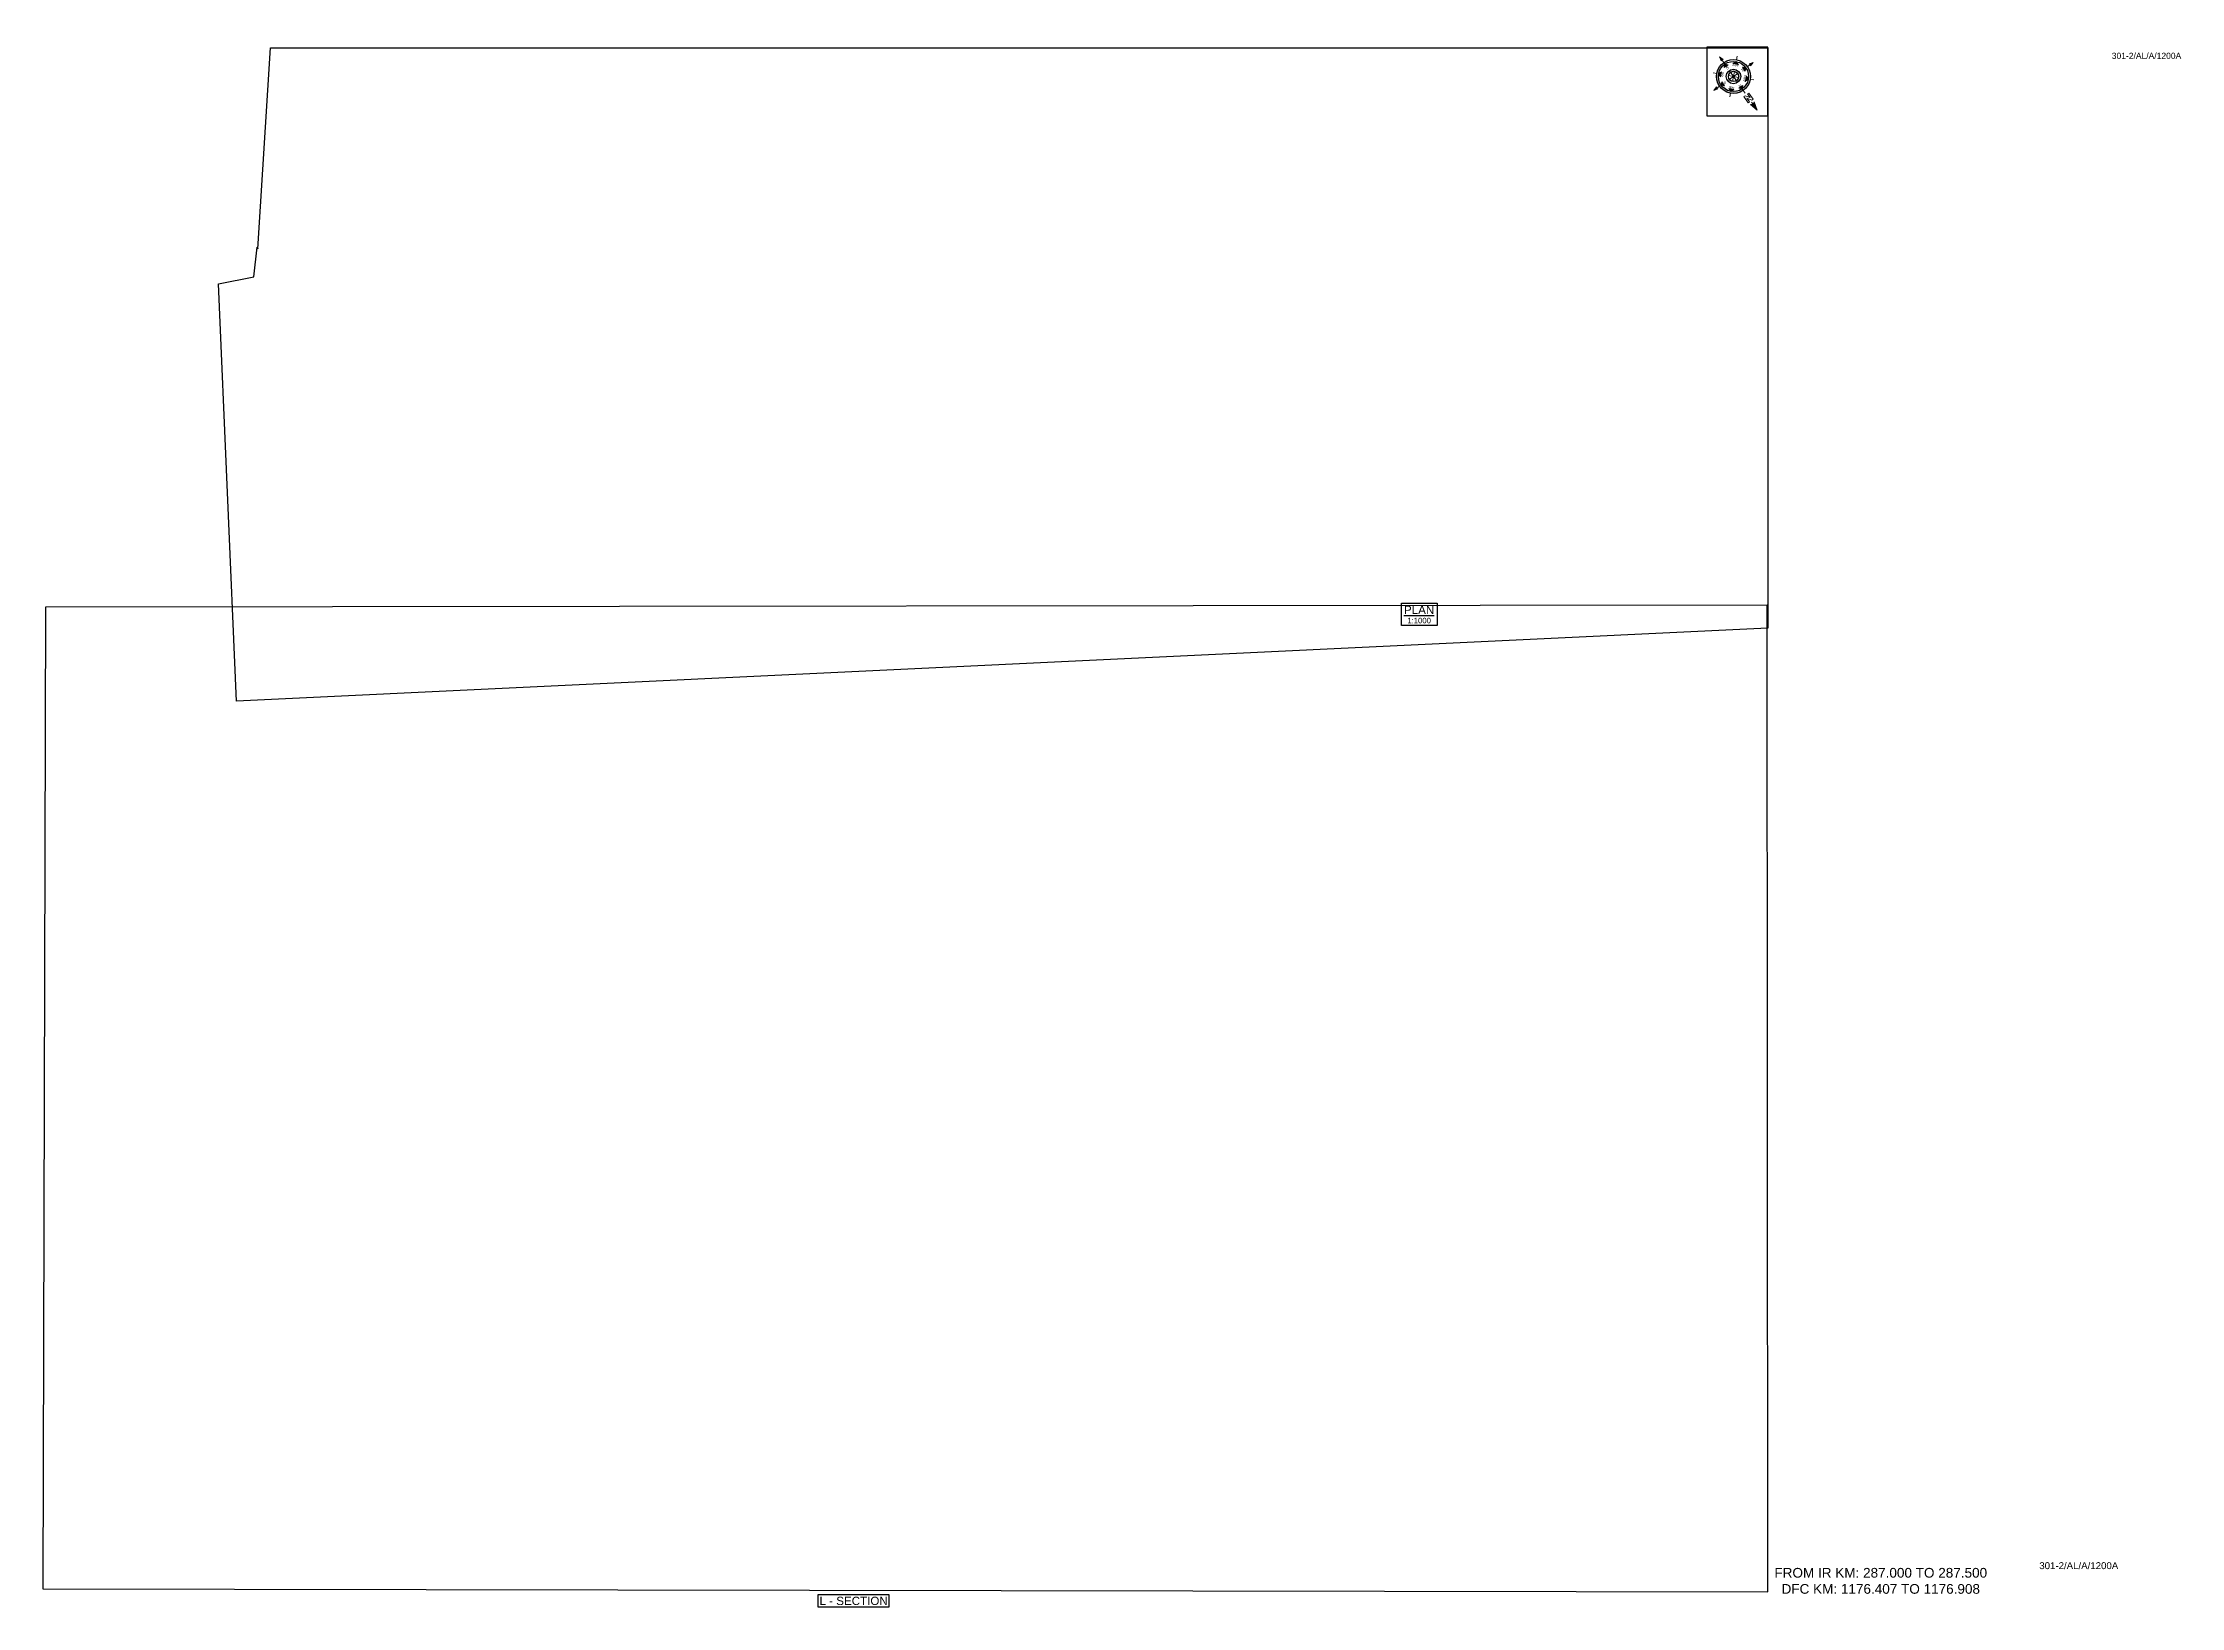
# Paper-space layout '1200A' of a CAD drawing. Header units: metres. Extents: x 52 to 826, y 15 to 581.
import ezdxf
from ezdxf.enums import TextEntityAlignment as Align

# ---------------------------------------------------------------- set-up
doc = ezdxf.new("R2010")
doc.units = ezdxf.units.M
doc.header["$MEASUREMENT"] = 0
doc.layers.get('Defpoints').update_dxf_attribs({"color": 5})
doc.layers.add('title', color=7, linetype='Continuous')
doc.styles.get("Standard").update_dxf_attribs({"font": 'arial.ttf'})
doc.styles.add('Style-Arial', font='arial.ttf')

# ---------------------------------------------------------------- blocks, each defined once
blk = doc.blocks.new('N')
for points in [[(0, 8.41), (-0.49, 6.68), (0, 6.93)], [(0.49, 6.68), (0, 6.93), (0, 8.41)], [(-4.93, 0), (-4.07, 0.25), (-4.19, 0)], [(-4.07, -0.25), (-4.19, 0), (-4.93, 0)], [(-3.08, 0), (-2.59, 0.49), (-2.59, -0.49)], [(-2.18, 2.18), (-1.48, 2.18), (-2.18, 1.48)], [(0, 3.08), (0.49, 2.59), (-0.49, 2.59)], [(2.18, 2.18), (2.18, 1.48), (1.48, 2.18)], [(3.08, 0), (2.59, -0.49), (2.59, 0.49)], [(4.07, 0.25), (4.19, 0), (4.93, 0)], [(4.93, 0), (4.07, -0.25), (4.19, 0)], [(-2.18, -2.18), (-2.18, -1.48), (-1.48, -2.18)], [(0, -3.08), (-0.49, -2.59), (0.49, -2.59)], [(0, -4.93), (-0.25, -4.07), (0, -4.19)], [(0.25, -4.07), (0, -4.19), (0, -4.93)], [(2.18, -2.18), (1.48, -2.18), (2.18, -1.48)]]:
    blk.add_hatch(color=7).paths.add_polyline_path(points, flags=0)
h = blk.add_hatch(color=7)
h.paths.add_polyline_path([(0, -3.08), (0, -3.46, 1), (0, 3.46), (0, 3.08, -1)])
h.paths.add_polyline_path([(0, 1.05), (0, 1.48, 1), (0, -1.48), (0, -1.05, -1)])
at = {"color": 7, "linetype": 'ByBlock', "lineweight": 13}
for p, q in [((-0.61, 4.57), (-0.61, 6.12)), ((-0.61, 6.12), (-0.3, 6.12)), ((-0.3, 6.12), (0.32, 5.19)), ((0.32, 4.57), (-0.3, 5.5)), ((-0.3, 5.5), (-0.3, 4.57)), ((0.32, 5.19), (0.32, 6.12)), ((0.32, 6.12), (0.64, 6.12)), ((0.64, 6.12), (0.64, 4.57))]:
    blk.add_line(p, q, dxfattribs=at)
at = {"color": 7, "lineweight": 13}
for p, q in [((0, 6.41), (0, 7.28)), ((-3.46, 0), (-4.19, 0)), ((-2.45, 2.45), (-2.97, 2.97)), ((1.05, 0), (-1.05, 0)), ((-1.05, 0), (1.05, 0)), ((-0.74, 0.74), (0.74, -0.74)), ((0.74, 0.74), (-0.74, -0.74)), ((0.74, -0.74), (-0.74, 0.74)), ((-0.74, -0.74), (0.74, 0.74)), ((0, 3.46), (0, 4.19)), ((0, 3.46), (0, 3.08)), ((0, 1.05), (0, 1.48)), ((0, 1.05), (0, -1.05)), ((0, -1.05), (0, 1.05)), ((2.45, 2.45), (2.97, 2.97)), ((3.46, 0), (4.19, 0)), ((-2.45, -2.45), (-2.97, -2.97)), ((0, -1.05), (0, -1.48)), ((0, -3.46), (0, -3.08)), ((0, -3.46), (0, -4.19)), ((2.45, -2.45), (2.97, -2.97))]:
    blk.add_line(p, q, dxfattribs=at)
at = {"color": 7, "linetype": 'ByBlock', "lineweight": 13}
for points in [[(-0.3, 4.57), (-0.61, 4.57)], [(0.32, 4.57), (0.64, 4.57)]]:
    blk.add_lwpolyline(points, dxfattribs=at)
at = {"color": 7, "lineweight": 13}
for points in [[(0, 8.41), (-0.49, 6.68), (0, 6.93), (0, 6.93)], [(0.49, 6.68), (0, 6.93), (0, 8.41), (0, 8.41)], [(-4.93, 0), (-4.07, 0.25), (-4.19, 0), (-4.19, 0)], [(-4.07, -0.25), (-4.19, 0), (-4.93, 0), (-4.93, 0)], [(-3.08, 0), (-2.59, 0.49), (-2.59, -0.49), (-2.59, -0.49)], [(-2.18, 2.18), (-1.48, 2.18), (-2.18, 1.48), (-2.18, 1.48)], [(0, 3.08), (0.49, 2.59), (-0.49, 2.59), (-0.49, 2.59)], [(2.18, 2.18), (2.18, 1.48), (1.48, 2.18), (1.48, 2.18)], [(3.08, 0), (2.59, -0.49), (2.59, 0.49), (2.59, 0.49)], [(4.07, 0.25), (4.19, 0), (4.93, 0), (4.93, 0)], [(4.93, 0), (4.07, -0.25), (4.19, 0), (4.19, 0)], [(-2.18, -2.18), (-2.18, -1.48), (-1.48, -2.18), (-1.48, -2.18)], [(0, -3.08), (-0.49, -2.59), (0.49, -2.59), (0.49, -2.59)], [(0, -4.93), (-0.25, -4.07), (0, -4.19), (0, -4.19)], [(0.25, -4.07), (0, -4.19), (0, -4.93), (0, -4.93)], [(2.18, -2.18), (1.48, -2.18), (2.18, -1.48), (2.18, -1.48)]]:
    blk.add_lwpolyline(points, close=True, dxfattribs=at)
at = {"color": 7}
for radius in [3.46, 3.08, 1.48, 1.05]:
    blk.add_circle((0, 0), radius, dxfattribs=at)
for s, rotation, p in [('W', 90, (-2.1, 0)), ('NW', 45, (-1.48, 1.48)), ('NE', 315, (1.48, 1.48)), ('E', 270, (1.97, 0)), ('SW', 135, (-1.48, -1.48)), ('SE', 225, (1.48, -1.48))]:
    blk.add_text(s, height=0.6, rotation=rotation, dxfattribs=at).set_placement(p, align=Align.CENTER)
for s, p in [('N', (0, 2.1)), ('S', (0, -2.47))]:
    blk.add_text(s, height=0.6, dxfattribs=at).set_placement(p, align=Align.CENTER)

psp = doc.layouts.new('1200A')

# ---------------------------------------------------------------- linework, layer by layer
psp.add_lwpolyline([(332.72, 14.98), (332.72, 19.59), (358.25, 19.59), (358.25, 14.98)], close=True)
at = {"layer": 'Defpoints'}
psp.add_lwpolyline([(52.34, 21.59), (676, 20.51), (675.75, 377.26), (53.35, 376.58)], close=True, dxfattribs=at)
at = {"layer": 'title', "color": 7, "linetype": 'Continuous', "lineweight": -3}
psp.add_lwpolyline([(543.57, 378), (556.46, 378), (556.46, 369.85), (543.57, 369.85)], close=True, dxfattribs=at)

# ---------------------------------------------------------------- texts
at = {"style": 'Style-Arial'}
for height, p in [(2.2, (800.4, 574.76)), (2.5, (774.19, 28.76))]:
    psp.add_text('301-2/AL/A/1200A', height=height, dxfattribs=at).set_placement(p)
at = {"insert": (674.74, 29.19), "char_height": 3.5, "attachment_point": 1, "style": 'Style-Arial'}
psp.add_mtext_dynamic_manual_height_columns('\\pxqc;FROM IR KM: 287.000 TO 287.500\\P{\\C1;DFC KM: 1176.407 TO 1176.908}', width=84.2726, gutter_width=17.5, heights=[0], dxfattribs=at)
at = {"layer": 'title', "color": 7, "linetype": 'Continuous', "lineweight": -3, "style": 'Style-Arial'}
for s, height, p in [('%%UPLAN', 3, (549.96, 375.56)), ('1:1000', 2, (549.96, 371.69))]:
    psp.add_text(s, height=height, dxfattribs=at).set_placement(p, align=Align.MIDDLE)
at = {"layer": 'title', "style": 'Style-Arial'}
psp.add_text('L - SECTION', height=3, rotation=0.00006, dxfattribs=at).set_placement((345.5, 17.28), align=Align.MIDDLE_CENTER)

# ---------------------------------------------------------------- viewports
at = {"layer": 'Defpoints'}
vp = psp.add_viewport(center=(364.17, 198.88), size=(623.66, 356.7553), view_center_point=(18202.86, -12054.54), view_height=356.7553, dxfattribs=at)
vp.dxf.flags = 0x10000  # cut along an outline
vp.dxf.clipping_boundary_handle = psp.add_lwpolyline([(52.34, 21.59), (676, 20.51), (675.75, 377.26), (53.35, 376.58)], format="xyb", close=True, dxfattribs={"invisible": 1}).dxf.handle

# ---------------------------------------------------------------- wipeouts: each hides what was drawn before it
psp.add_wipeout([(653.96, 579), (676, 579), (676, 554.19), (653.96, 554.19)])

# ---------------------------------------------------------------- next in the draw order: linework, layer by layer
psp.add_lwpolyline([(676, 579), (653.96, 579), (653.96, 554.19), (676, 554.19)], close=True)
psp.add_lwpolyline([(134.69, 578.7), (676, 578.7), (676, 368.98), (122.4, 342.53), (115.87, 493.47), (128.62, 496.01), (129.89, 506.63), (130.04, 506.13)], close=True, dxfattribs=at)

# ---------------------------------------------------------------- next in the draw order: block references
at = {"xscale": 1.771541522973351, "yscale": 1.771541522973351, "zscale": 1.771541522973351, "rotation": 215.1222936235771}
psp.add_blockref('N', (663.62, 568.39), dxfattribs=at)

# ---------------------------------------------------------------- next in the draw order: viewports
at = {"layer": 'Defpoints', "view_twist_angle": 215.12229362}
vp = psp.add_viewport(center=(395.94, 460.62), size=(560.13, 236.1661), view_center_point=(1404340.67, -3135122.75), view_height=236.1662, status=3, dxfattribs=at)
vp.dxf.flags = 0x10000  # cut along an outline
vp.dxf.clipping_boundary_handle = psp.add_lwpolyline([(134.69, 578.7), (676, 578.7), (676, 368.98), (122.4, 342.53), (115.87, 493.47), (128.62, 496.01), (129.89, 506.63), (130.04, 506.13)], format="xyb", close=True, dxfattribs={"invisible": 1}).dxf.handle

doc.saveas('drawing.dxf')
